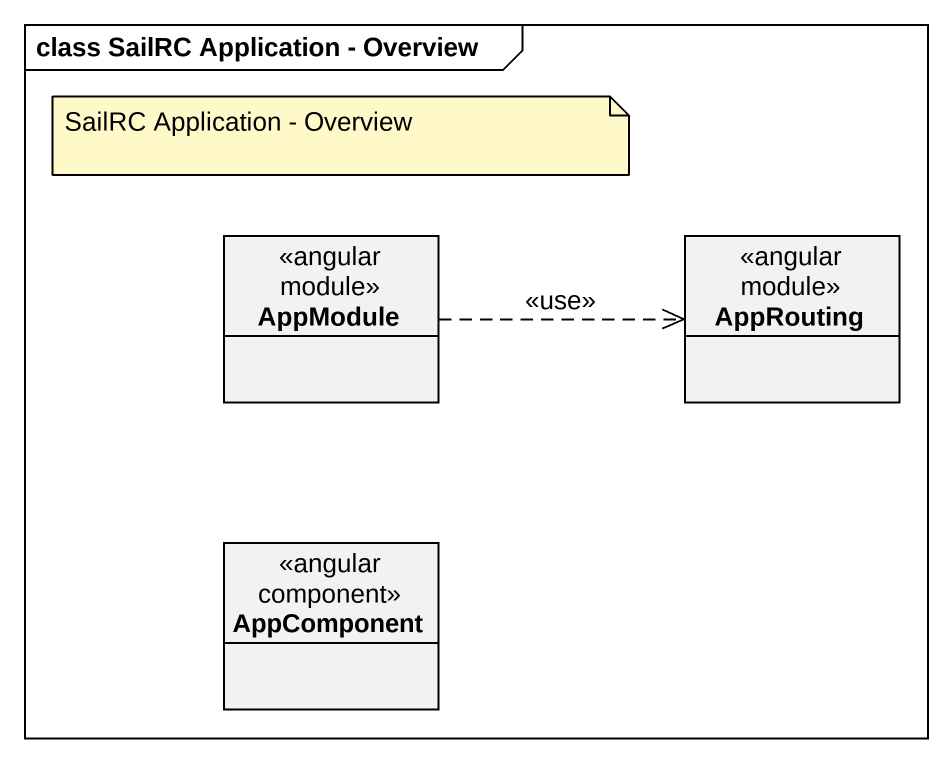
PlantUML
@startuml
mainframe class SailRC Application - Overview
hide circle
hide empty members
class AppModule <<angular module>>
class AppRouting <<angular module>>
class AppComponent <<angular component>>
AppModule .right.> AppRouting : <<use>>
note as N1
  SailRC Application - Overview
end note
@enduml
